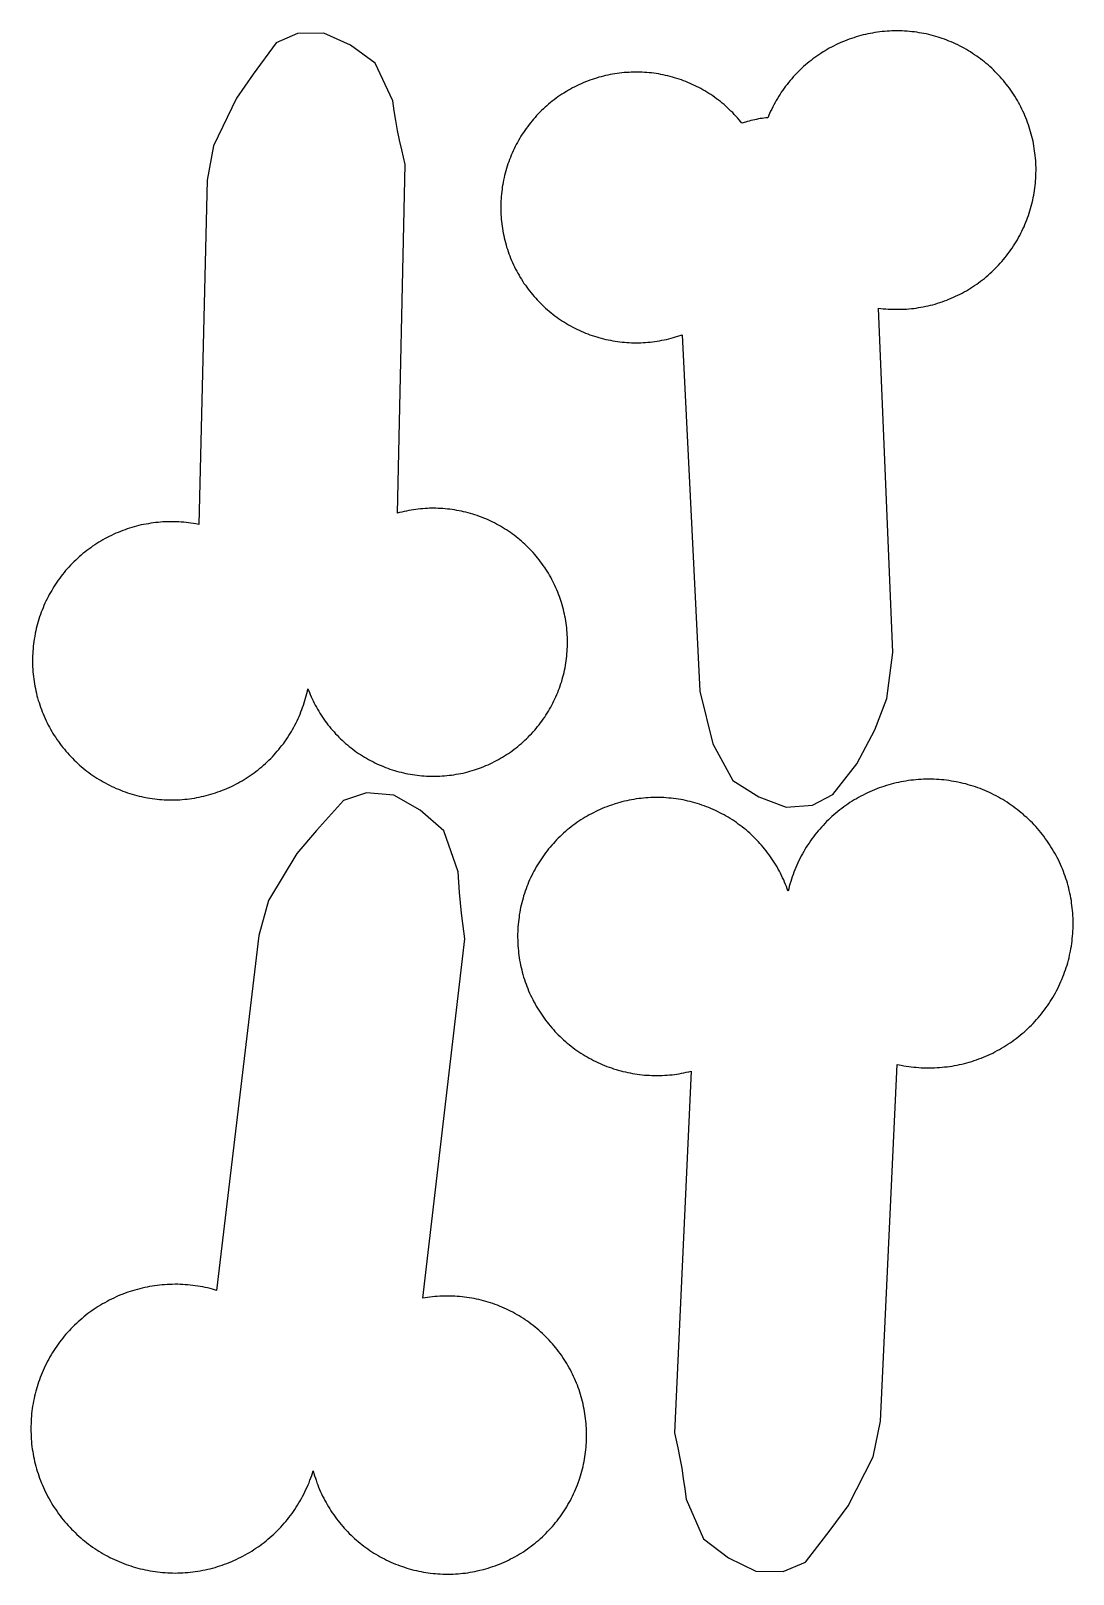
# Model space of a CAD drawing. Extents: x -246 to 246, y -104 to 199.
# Drawn here: x 79.18 to 88.8, y 136.52 to 150.77 of the extents above; entities that cross this region are included whole.
import ezdxf

# ---------------------------------------------------------------- set-up
doc = ezdxf.new("R2010")
doc.units = 0
doc.layers.add('Add_Red', color=1, linetype='Continuous')

msp = doc.modelspace()

# ---------------------------------------------------------------- linework, layer by layer
at = {"layer": 'Add_Red'}
for points in [[(80.512, 143.67), (80.535, 143.671), (80.557, 143.672), (80.579, 143.674), (80.602, 143.676), (80.624, 143.678), (80.646, 143.681), (80.668, 143.684), (80.691, 143.687), (80.713, 143.691), (80.735, 143.695), (80.757, 143.7), (80.778, 143.705), (80.8, 143.71), (80.822, 143.716), (80.843, 143.722), (80.865, 143.729), (80.886, 143.736), (80.907, 143.743), (80.928, 143.751), (80.949, 143.759), (80.97, 143.767), (80.991, 143.776), (81.011, 143.785), (81.032, 143.794), (81.052, 143.804), (81.072, 143.814), (81.092, 143.825), (81.111, 143.836), (81.131, 143.847), (81.15, 143.858), (81.169, 143.87), (81.188, 143.882), (81.206, 143.895), (81.225, 143.908), (81.243, 143.921), (81.261, 143.934), (81.278, 143.948), (81.296, 143.962), (81.313, 143.976), (81.33, 143.991), (81.347, 144.006), (81.363, 144.021), (81.379, 144.037), (81.395, 144.053), (81.411, 144.069), (81.426, 144.085), (81.441, 144.102), (81.456, 144.119), (81.47, 144.136), (81.484, 144.153), (81.498, 144.171), (81.512, 144.189), (81.525, 144.207), (81.538, 144.225), (81.55, 144.244), (81.563, 144.263), (81.574, 144.282), (81.586, 144.301), (81.597, 144.32), (81.608, 144.34), (81.619, 144.36), (81.629, 144.38), (81.639, 144.4), (81.648, 144.42), (81.657, 144.44), (81.666, 144.461), (81.675, 144.482), (81.683, 144.503), (81.69, 144.524), (81.698, 144.545), (81.705, 144.566), (81.711, 144.588), (81.717, 144.609), (81.723, 144.631), (81.729, 144.653), (81.734, 144.674), (81.739, 144.696), (81.752, 144.662), (81.76, 144.642), (81.769, 144.622), (81.778, 144.602), (81.787, 144.583), (81.797, 144.563), (81.807, 144.544), (81.817, 144.525), (81.828, 144.507), (81.839, 144.488), (81.85, 144.47), (81.861, 144.451), (81.873, 144.433), (81.886, 144.416), (81.898, 144.398), (81.911, 144.381), (81.924, 144.363), (81.938, 144.347), (81.951, 144.33), (81.965, 144.313), (81.98, 144.297), (81.994, 144.281), (82.009, 144.266), (82.024, 144.25), (82.04, 144.235), (82.055, 144.22), (82.071, 144.206), (82.087, 144.191), (82.104, 144.177), (82.12, 144.164), (82.137, 144.15), (82.154, 144.137), (82.172, 144.124), (82.189, 144.112), (82.207, 144.099), (82.225, 144.088), (82.243, 144.076), (82.262, 144.065), (82.28, 144.054), (82.299, 144.043), (82.318, 144.033), (82.337, 144.023), (82.357, 144.013), (82.376, 144.004), (82.396, 143.995), (82.416, 143.986), (82.436, 143.978), (82.456, 143.97), (82.476, 143.963), (82.496, 143.955), (82.517, 143.949), (82.537, 143.942), (82.558, 143.936), (82.579, 143.93), (82.6, 143.925), (82.621, 143.92), (82.642, 143.915), (82.663, 143.911), (82.684, 143.907), (82.705, 143.903), (82.727, 143.9), (82.748, 143.897), (82.77, 143.895), (82.791, 143.893), (82.813, 143.891), (82.834, 143.89), (82.856, 143.889), (82.877, 143.888), (82.899, 143.888), (82.936, 143.889), (82.958, 143.889), (82.98, 143.891), (83.001, 143.892), (83.023, 143.894), (83.044, 143.897), (83.065, 143.899), (83.087, 143.902), (83.108, 143.906), (83.129, 143.91), (83.151, 143.914), (83.172, 143.918), (83.193, 143.923), (83.214, 143.929), (83.234, 143.934), (83.255, 143.94), (83.276, 143.947), (83.296, 143.954), (83.322, 143.963), (83.342, 143.97), (83.362, 143.978), (83.382, 143.986), (83.402, 143.995), (83.422, 144.004), (83.441, 144.013), (83.461, 144.023), (83.48, 144.033), (83.499, 144.043), (83.517, 144.054), (83.536, 144.065), (83.554, 144.076), (83.573, 144.088), (83.591, 144.099), (83.609, 144.112), (83.626, 144.124), (83.643, 144.137), (83.661, 144.15), (83.677, 144.164), (83.694, 144.177), (83.711, 144.191), (83.727, 144.206), (83.743, 144.22), (83.758, 144.235), (83.774, 144.25), (83.789, 144.266), (83.804, 144.281), (83.818, 144.297), (83.833, 144.313), (83.847, 144.33), (83.86, 144.347), (83.874, 144.363), (83.887, 144.381), (83.9, 144.398), (83.912, 144.416), (83.925, 144.433), (83.936, 144.451), (83.948, 144.47), (83.959, 144.488), (83.97, 144.507), (83.981, 144.525), (83.991, 144.544), (84.001, 144.563), (84.011, 144.583), (84.02, 144.602), (84.029, 144.622), (84.038, 144.642), (84.046, 144.662), (84.054, 144.682), (84.061, 144.702), (84.069, 144.722), (84.075, 144.743), (84.082, 144.763), (84.088, 144.784), (84.094, 144.805), (84.099, 144.826), (84.104, 144.847), (84.109, 144.868), (84.113, 144.889), (84.117, 144.91), (84.121, 144.932), (84.124, 144.953), (84.127, 144.974), (84.129, 144.996), (84.131, 145.017), (84.133, 145.039), (84.134, 145.06), (84.135, 145.082), (84.136, 145.103), (84.136, 145.125), (84.136, 145.151), (84.135, 145.172), (84.134, 145.194), (84.133, 145.216), (84.131, 145.237), (84.129, 145.259), (84.126, 145.28), (84.123, 145.301), (84.12, 145.323), (84.116, 145.344), (84.112, 145.365), (84.108, 145.386), (84.103, 145.407), (84.098, 145.428), (84.093, 145.449), (84.087, 145.47), (84.081, 145.491), (84.069, 145.528), (84.061, 145.548), (84.054, 145.568), (84.046, 145.588), (84.038, 145.608), (84.029, 145.628), (84.02, 145.648), (84.011, 145.667), (84.001, 145.687), (83.991, 145.706), (83.981, 145.725), (83.97, 145.744), (83.959, 145.762), (83.948, 145.781), (83.936, 145.799), (83.925, 145.817), (83.912, 145.835), (83.9, 145.852), (83.887, 145.869), (83.874, 145.887), (83.86, 145.904), (83.847, 145.92), (83.833, 145.937), (83.818, 145.953), (83.804, 145.969), (83.789, 145.984), (83.774, 146), (83.758, 146.015), (83.743, 146.03), (83.727, 146.044), (83.711, 146.059), (83.694, 146.073), (83.677, 146.086), (83.661, 146.1), (83.643, 146.113), (83.626, 146.126), (83.609, 146.138), (83.591, 146.151), (83.573, 146.162), (83.554, 146.174), (83.536, 146.185), (83.517, 146.196), (83.499, 146.207), (83.48, 146.217), (83.461, 146.227), (83.441, 146.237), (83.422, 146.246), (83.402, 146.255), (83.382, 146.264), (83.362, 146.272), (83.342, 146.28), (83.322, 146.287), (83.302, 146.295), (83.281, 146.302), (83.261, 146.308), (83.24, 146.314), (83.219, 146.32), (83.198, 146.325), (83.177, 146.33), (83.156, 146.335), (83.135, 146.339), (83.114, 146.343), (83.092, 146.347), (83.071, 146.35), (83.05, 146.353), (83.028, 146.355), (83.007, 146.357), (82.985, 146.359), (82.964, 146.36), (82.942, 146.361), (82.921, 146.362), (82.899, 146.362), (82.863, 146.362), (82.842, 146.361), (82.82, 146.36), (82.799, 146.358), (82.777, 146.356), (82.756, 146.354), (82.734, 146.351), (82.713, 146.348), (82.691, 146.345), (82.67, 146.341), (82.649, 146.337), (82.628, 146.332), (82.607, 146.327), (82.586, 146.322), (82.565, 146.316), (82.638, 149.535), (82.605, 149.67), (82.586, 149.76), (82.567, 149.85), (82.551, 149.941), (82.536, 150.032), (82.522, 150.123), (82.361, 150.473), (82.132, 150.638), (81.886, 150.75), (81.642, 150.747), (81.447, 150.66), (81.232, 150.37), (81.079, 150.15), (80.867, 149.71), (80.808, 149.392), (80.732, 146.214), (80.703, 146.219), (80.681, 146.223), (80.659, 146.226), (80.637, 146.229), (80.615, 146.231), (80.592, 146.234), (80.57, 146.235), (80.548, 146.237), (80.525, 146.238), (80.503, 146.238), (80.48, 146.238), (80.445, 146.238), (80.422, 146.237), (80.4, 146.236), (80.377, 146.234), (80.355, 146.232), (80.333, 146.23), (80.311, 146.227), (80.288, 146.224), (80.266, 146.22), (80.244, 146.217), (80.222, 146.212), (80.2, 146.208), (80.178, 146.202), (80.157, 146.197), (80.135, 146.191), (80.114, 146.185), (80.092, 146.178), (80.071, 146.171), (80.05, 146.164), (80.029, 146.156), (80.008, 146.148), (79.987, 146.14), (79.966, 146.131), (79.946, 146.122), (79.926, 146.112), (79.905, 146.103), (79.885, 146.092), (79.866, 146.082), (79.846, 146.071), (79.827, 146.06), (79.807, 146.048), (79.789, 146.036), (79.77, 146.024), (79.751, 146.011), (79.733, 145.998), (79.715, 145.985), (79.697, 145.972), (79.679, 145.958), (79.662, 145.944), (79.645, 145.929), (79.628, 145.915), (79.611, 145.9), (79.595, 145.884), (79.579, 145.869), (79.563, 145.853), (79.547, 145.837), (79.532, 145.82), (79.517, 145.804), (79.502, 145.787), (79.488, 145.769), (79.474, 145.752), (79.46, 145.734), (79.447, 145.716), (79.434, 145.698), (79.421, 145.68), (79.408, 145.661), (79.396, 145.642), (79.384, 145.623), (79.373, 145.604), (79.362, 145.585), (79.351, 145.565), (79.34, 145.545), (79.33, 145.525), (79.32, 145.505), (79.311, 145.485), (79.302, 145.464), (79.293, 145.444), (79.285, 145.423), (79.277, 145.402), (79.269, 145.381), (79.262, 145.36), (79.255, 145.338), (79.248, 145.317), (79.242, 145.295), (79.236, 145.274), (79.231, 145.252), (79.226, 145.23), (79.221, 145.208), (79.216, 145.177), (79.212, 145.155), (79.209, 145.133), (79.206, 145.111), (79.203, 145.088), (79.201, 145.066), (79.199, 145.044), (79.198, 145.021), (79.197, 144.999), (79.196, 144.977), (79.196, 144.954), (79.197, 144.92), (79.197, 144.898), (79.199, 144.876), (79.2, 144.853), (79.202, 144.831), (79.204, 144.809), (79.207, 144.786), (79.21, 144.764), (79.214, 144.742), (79.218, 144.72), (79.222, 144.698), (79.227, 144.676), (79.232, 144.654), (79.237, 144.632), (79.243, 144.611), (79.249, 144.589), (79.256, 144.568), (79.263, 144.547), (79.27, 144.525), (79.278, 144.504), (79.286, 144.483), (79.294, 144.463), (79.303, 144.442), (79.312, 144.421), (79.321, 144.401), (79.331, 144.381), (79.341, 144.361), (79.352, 144.341), (79.363, 144.322), (79.374, 144.302), (79.385, 144.283), (79.397, 144.264), (79.41, 144.245), (79.422, 144.227), (79.435, 144.208), (79.448, 144.19), (79.462, 144.172), (79.475, 144.155), (79.49, 144.137), (79.504, 144.12), (79.519, 144.103), (79.534, 144.086), (79.549, 144.07), (79.565, 144.054), (79.58, 144.038), (79.597, 144.023), (79.613, 144.007), (79.63, 143.992), (79.646, 143.978), (79.664, 143.963), (79.681, 143.949), (79.699, 143.935), (79.717, 143.922), (79.735, 143.909), (79.753, 143.896), (79.772, 143.883), (79.791, 143.871), (79.81, 143.859), (79.829, 143.848), (79.848, 143.836), (79.868, 143.826), (79.888, 143.815), (79.908, 143.805), (79.928, 143.795), (79.948, 143.786), (79.968, 143.776), (79.989, 143.768), (80.01, 143.759), (80.031, 143.751), (80.052, 143.744), (80.073, 143.736), (80.094, 143.729), (80.116, 143.723), (80.137, 143.717), (80.159, 143.711), (80.181, 143.705), (80.203, 143.7), (80.225, 143.696), (80.257, 143.689), (80.28, 143.686), (80.302, 143.682), (80.324, 143.68), (80.346, 143.677), (80.368, 143.675), (80.391, 143.673), (80.413, 143.672), (80.436, 143.671), (80.458, 143.67), (80.48, 143.67), (80.512, 143.67)], [(86.397, 143.622), (86.586, 143.721), (86.807, 144.002), (86.974, 144.318), (87.083, 144.606), (87.141, 145.03), (87.008, 148.21), (87.03, 148.207), (87.052, 148.205), (87.074, 148.203), (87.097, 148.201), (87.119, 148.2), (87.142, 148.199), (87.176, 148.199), (87.199, 148.199), (87.221, 148.199), (87.243, 148.2), (87.266, 148.202), (87.288, 148.204), (87.311, 148.206), (87.333, 148.208), (87.355, 148.211), (87.377, 148.215), (87.399, 148.218), (87.421, 148.222), (87.443, 148.227), (87.465, 148.232), (87.487, 148.237), (87.509, 148.242), (87.531, 148.248), (87.552, 148.255), (87.573, 148.262), (87.595, 148.269), (87.616, 148.276), (87.637, 148.284), (87.658, 148.292), (87.678, 148.301), (87.699, 148.31), (87.719, 148.319), (87.74, 148.329), (87.76, 148.339), (87.78, 148.349), (87.799, 148.36), (87.819, 148.371), (87.838, 148.382), (87.857, 148.394), (87.876, 148.406), (87.895, 148.418), (87.914, 148.431), (87.932, 148.444), (87.95, 148.458), (87.968, 148.471), (87.985, 148.485), (88.003, 148.499), (88.02, 148.514), (88.036, 148.529), (88.053, 148.544), (88.069, 148.56), (88.085, 148.575), (88.101, 148.591), (88.116, 148.608), (88.132, 148.624), (88.146, 148.641), (88.161, 148.658), (88.175, 148.675), (88.189, 148.693), (88.203, 148.711), (88.216, 148.729), (88.229, 148.747), (88.242, 148.765), (88.254, 148.784), (88.266, 148.803), (88.278, 148.822), (88.29, 148.841), (88.301, 148.861), (88.311, 148.881), (88.322, 148.901), (88.332, 148.921), (88.341, 148.941), (88.351, 148.961), (88.36, 148.982), (88.368, 149.003), (88.376, 149.024), (88.384, 149.045), (88.392, 149.066), (88.399, 149.087), (88.406, 149.108), (88.412, 149.13), (88.418, 149.152), (88.424, 149.173), (88.432, 149.208), (88.436, 149.23), (88.441, 149.252), (88.445, 149.274), (88.448, 149.297), (88.451, 149.319), (88.454, 149.341), (88.456, 149.363), (88.458, 149.386), (88.46, 149.408), (88.461, 149.431), (88.461, 149.453), (88.462, 149.484), (88.462, 149.507), (88.461, 149.529), (88.46, 149.552), (88.459, 149.574), (88.457, 149.596), (88.455, 149.619), (88.452, 149.641), (88.449, 149.663), (88.446, 149.685), (88.442, 149.708), (88.438, 149.73), (88.434, 149.752), (88.429, 149.773), (88.424, 149.795), (88.418, 149.817), (88.412, 149.839), (88.406, 149.86), (88.399, 149.882), (88.392, 149.903), (88.384, 149.924), (88.376, 149.945), (88.368, 149.966), (88.36, 149.987), (88.351, 150.007), (88.341, 150.028), (88.332, 150.048), (88.322, 150.068), (88.311, 150.088), (88.301, 150.108), (88.29, 150.127), (88.278, 150.146), (88.266, 150.166), (88.254, 150.184), (88.242, 150.203), (88.229, 150.222), (88.216, 150.24), (88.203, 150.258), (88.189, 150.276), (88.175, 150.293), (88.161, 150.311), (88.146, 150.328), (88.132, 150.345), (88.116, 150.361), (88.101, 150.377), (88.085, 150.393), (88.069, 150.409), (88.053, 150.425), (88.036, 150.44), (88.02, 150.455), (88.003, 150.469), (87.985, 150.483), (87.968, 150.497), (87.95, 150.511), (87.932, 150.524), (87.914, 150.537), (87.895, 150.55), (87.876, 150.562), (87.857, 150.575), (87.838, 150.586), (87.819, 150.598), (87.799, 150.609), (87.78, 150.619), (87.76, 150.63), (87.74, 150.64), (87.719, 150.649), (87.699, 150.659), (87.678, 150.668), (87.658, 150.676), (87.637, 150.684), (87.616, 150.692), (87.595, 150.7), (87.558, 150.712), (87.536, 150.718), (87.515, 150.725), (87.493, 150.73), (87.471, 150.736), (87.449, 150.741), (87.427, 150.745), (87.405, 150.749), (87.383, 150.753), (87.361, 150.757), (87.339, 150.76), (87.316, 150.762), (87.294, 150.764), (87.272, 150.766), (87.249, 150.768), (87.227, 150.769), (87.204, 150.77), (87.176, 150.77), (87.154, 150.77), (87.131, 150.769), (87.109, 150.768), (87.086, 150.767), (87.064, 150.765), (87.042, 150.763), (87.019, 150.76), (86.997, 150.757), (86.975, 150.754), (86.953, 150.75), (86.931, 150.746), (86.909, 150.742), (86.887, 150.737), (86.865, 150.732), (86.843, 150.726), (86.822, 150.72), (86.8, 150.714), (86.779, 150.707), (86.758, 150.7), (86.736, 150.692), (86.715, 150.684), (86.695, 150.676), (86.674, 150.668), (86.653, 150.659), (86.633, 150.649), (86.613, 150.64), (86.592, 150.63), (86.573, 150.619), (86.553, 150.609), (86.533, 150.598), (86.514, 150.586), (86.495, 150.575), (86.476, 150.562), (86.457, 150.55), (86.439, 150.537), (86.42, 150.524), (86.402, 150.511), (86.385, 150.497), (86.367, 150.483), (86.35, 150.469), (86.333, 150.455), (86.316, 150.44), (86.299, 150.425), (86.283, 150.409), (86.267, 150.393), (86.251, 150.377), (86.236, 150.361), (86.221, 150.345), (86.206, 150.328), (86.191, 150.311), (86.177, 150.293), (86.163, 150.276), (86.149, 150.258), (86.136, 150.24), (86.123, 150.222), (86.11, 150.203), (86.098, 150.184), (86.086, 150.166), (86.074, 150.146), (86.063, 150.127), (86.052, 150.108), (86.041, 150.088), (86.031, 150.068), (86.021, 150.048), (86.011, 150.028), (86.002, 150.007), (85.985, 149.968), (85.968, 149.967), (85.95, 149.965), (85.933, 149.962), (85.916, 149.96), (85.899, 149.957), (85.881, 149.953), (85.864, 149.95), (85.847, 149.946), (85.83, 149.942), (85.813, 149.937), (85.797, 149.932), (85.78, 149.927), (85.747, 149.917), (85.734, 149.934), (85.72, 149.95), (85.705, 149.967), (85.691, 149.983), (85.676, 149.999), (85.661, 150.015), (85.645, 150.03), (85.63, 150.045), (85.614, 150.06), (85.598, 150.075), (85.581, 150.089), (85.564, 150.103), (85.548, 150.117), (85.53, 150.13), (85.513, 150.143), (85.495, 150.156), (85.477, 150.169), (85.459, 150.181), (85.441, 150.193), (85.423, 150.204), (85.404, 150.216), (85.385, 150.227), (85.366, 150.237), (85.347, 150.247), (85.327, 150.257), (85.308, 150.267), (85.288, 150.276), (85.268, 150.285), (85.248, 150.294), (85.228, 150.302), (85.207, 150.31), (85.187, 150.317), (85.166, 150.324), (85.146, 150.331), (85.125, 150.337), (85.104, 150.343), (85.083, 150.349), (85.062, 150.354), (85.04, 150.359), (85.019, 150.364), (84.998, 150.368), (84.976, 150.372), (84.955, 150.375), (84.933, 150.378), (84.911, 150.381), (84.89, 150.383), (84.868, 150.385), (84.846, 150.387), (84.824, 150.388), (84.803, 150.389), (84.769, 150.389), (84.747, 150.389), (84.725, 150.388), (84.704, 150.387), (84.682, 150.386), (84.66, 150.384), (84.638, 150.382), (84.617, 150.38), (84.595, 150.377), (84.574, 150.374), (84.552, 150.37), (84.531, 150.366), (84.509, 150.362), (84.488, 150.357), (84.467, 150.352), (84.446, 150.346), (84.425, 150.341), (84.404, 150.334), (84.383, 150.328), (84.362, 150.321), (84.342, 150.314), (84.321, 150.306), (84.301, 150.298), (84.281, 150.29), (84.261, 150.281), (84.241, 150.272), (84.221, 150.263), (84.202, 150.253), (84.182, 150.243), (84.163, 150.232), (84.144, 150.222), (84.126, 150.21), (84.102, 150.196), (84.084, 150.184), (84.065, 150.172), (84.047, 150.16), (84.03, 150.147), (84.012, 150.134), (83.995, 150.12), (83.978, 150.107), (83.961, 150.093), (83.945, 150.079), (83.929, 150.064), (83.913, 150.049), (83.897, 150.034), (83.881, 150.019), (83.866, 150.003), (83.851, 149.987), (83.836, 149.971), (83.822, 149.955), (83.808, 149.938), (83.794, 149.921), (83.781, 149.904), (83.768, 149.887), (83.755, 149.869), (83.742, 149.851), (83.73, 149.833), (83.718, 149.815), (83.706, 149.797), (83.695, 149.778), (83.684, 149.759), (83.673, 149.74), (83.663, 149.721), (83.653, 149.701), (83.643, 149.682), (83.634, 149.662), (83.625, 149.642), (83.617, 149.622), (83.608, 149.602), (83.6, 149.582), (83.593, 149.561), (83.586, 149.541), (83.579, 149.52), (83.572, 149.499), (83.566, 149.478), (83.561, 149.457), (83.555, 149.436), (83.55, 149.415), (83.546, 149.393), (83.541, 149.372), (83.538, 149.351), (83.534, 149.329), (83.531, 149.307), (83.528, 149.286), (83.526, 149.264), (83.524, 149.242), (83.522, 149.221), (83.521, 149.199), (83.52, 149.177), (83.52, 149.139), (83.52, 149.118), (83.52, 149.096), (83.521, 149.074), (83.523, 149.052), (83.524, 149.031), (83.526, 149.009), (83.529, 148.987), (83.532, 148.966), (83.535, 148.944), (83.539, 148.923), (83.543, 148.901), (83.547, 148.88), (83.552, 148.858), (83.557, 148.837), (83.562, 148.816), (83.568, 148.795), (83.574, 148.774), (83.581, 148.753), (83.588, 148.733), (83.595, 148.712), (83.603, 148.692), (83.611, 148.671), (83.619, 148.651), (83.628, 148.631), (83.637, 148.611), (83.647, 148.59), (83.657, 148.571), (83.667, 148.551), (83.677, 148.532), (83.688, 148.513), (83.699, 148.494), (83.71, 148.476), (83.722, 148.457), (83.734, 148.439), (83.747, 148.421), (83.759, 148.404), (83.772, 148.386), (83.786, 148.369), (83.799, 148.352), (83.813, 148.335), (83.827, 148.318), (83.842, 148.302), (83.856, 148.286), (83.872, 148.27), (83.887, 148.255), (83.902, 148.239), (83.918, 148.224), (83.934, 148.21), (83.951, 148.195), (83.967, 148.181), (83.984, 148.167), (84.001, 148.154), (84.019, 148.14), (84.036, 148.128), (84.054, 148.115), (84.072, 148.103), (84.09, 148.091), (84.108, 148.079), (84.127, 148.068), (84.146, 148.056), (84.165, 148.046), (84.184, 148.035), (84.203, 148.025), (84.223, 148.016), (84.243, 148.006), (84.263, 147.997), (84.283, 147.989), (84.303, 147.98), (84.323, 147.972), (84.343, 147.965), (84.364, 147.957), (84.385, 147.951), (84.406, 147.944), (84.426, 147.938), (84.447, 147.932), (84.469, 147.927), (84.49, 147.922), (84.511, 147.917), (84.532, 147.913), (84.554, 147.909), (84.575, 147.905), (84.597, 147.902), (84.619, 147.899), (84.64, 147.897), (84.662, 147.895), (84.684, 147.893), (84.706, 147.892), (84.727, 147.891), (84.769, 147.89), (84.791, 147.89), (84.813, 147.891), (84.834, 147.892), (84.856, 147.893), (84.878, 147.895), (84.9, 147.897), (84.921, 147.899), (84.943, 147.902), (84.965, 147.905), (84.986, 147.909), (85.007, 147.913), (85.029, 147.917), (85.05, 147.922), (85.071, 147.927), (85.092, 147.933), (85.113, 147.938), (85.134, 147.945), (85.155, 147.951), (85.194, 147.965), (85.357, 144.674), (85.477, 144.186), (85.662, 143.848), (85.901, 143.698), (86.154, 143.603), (86.397, 143.622)], [(86.333, 136.632), (86.562, 136.928), (86.727, 137.152), (86.958, 137.604), (87.026, 137.933), (87.181, 141.228), (87.218, 141.22), (87.241, 141.216), (87.263, 141.212), (87.286, 141.209), (87.31, 141.206), (87.333, 141.203), (87.356, 141.201), (87.379, 141.199), (87.402, 141.197), (87.425, 141.196), (87.449, 141.196), (87.472, 141.196), (87.502, 141.196), (87.525, 141.197), (87.548, 141.198), (87.571, 141.199), (87.595, 141.201), (87.618, 141.204), (87.641, 141.206), (87.664, 141.209), (87.687, 141.213), (87.71, 141.217), (87.733, 141.221), (87.755, 141.226), (87.778, 141.231), (87.801, 141.237), (87.823, 141.243), (87.846, 141.249), (87.868, 141.256), (87.89, 141.263), (87.912, 141.27), (87.934, 141.278), (87.956, 141.286), (87.977, 141.295), (87.999, 141.304), (88.02, 141.313), (88.041, 141.323), (88.062, 141.333), (88.083, 141.344), (88.103, 141.355), (88.124, 141.366), (88.144, 141.377), (88.164, 141.389), (88.184, 141.402), (88.203, 141.414), (88.223, 141.427), (88.242, 141.44), (88.261, 141.454), (88.279, 141.468), (88.298, 141.482), (88.316, 141.497), (88.334, 141.512), (88.351, 141.527), (88.369, 141.542), (88.386, 141.558), (88.402, 141.574), (88.419, 141.591), (88.435, 141.607), (88.451, 141.624), (88.467, 141.641), (88.482, 141.659), (88.497, 141.677), (88.512, 141.695), (88.526, 141.713), (88.54, 141.731), (88.554, 141.75), (88.567, 141.769), (88.58, 141.788), (88.593, 141.808), (88.606, 141.828), (88.618, 141.847), (88.629, 141.868), (88.641, 141.888), (88.652, 141.908), (88.662, 141.929), (88.673, 141.95), (88.682, 141.971), (88.692, 141.992), (88.701, 142.013), (88.71, 142.035), (88.718, 142.057), (88.726, 142.079), (88.734, 142.101), (88.741, 142.123), (88.748, 142.145), (88.755, 142.167), (88.761, 142.19), (88.767, 142.212), (88.772, 142.235), (88.78, 142.274), (88.784, 142.297), (88.788, 142.32), (88.792, 142.343), (88.795, 142.366), (88.797, 142.389), (88.8, 142.412), (88.801, 142.435), (88.803, 142.458), (88.804, 142.482), (88.804, 142.505), (88.805, 142.528), (88.804, 142.556), (88.804, 142.579), (88.803, 142.602), (88.801, 142.626), (88.799, 142.649), (88.797, 142.672), (88.794, 142.695), (88.791, 142.718), (88.788, 142.741), (88.784, 142.764), (88.779, 142.787), (88.775, 142.81), (88.769, 142.832), (88.764, 142.855), (88.758, 142.877), (88.752, 142.9), (88.745, 142.922), (88.738, 142.944), (88.731, 142.966), (88.723, 142.988), (88.715, 143.01), (88.706, 143.032), (88.697, 143.053), (88.688, 143.074), (88.678, 143.095), (88.668, 143.116), (88.657, 143.137), (88.647, 143.158), (88.635, 143.178), (88.624, 143.198), (88.612, 143.218), (88.6, 143.238), (88.587, 143.258), (88.574, 143.277), (88.561, 143.296), (88.547, 143.315), (88.534, 143.334), (88.519, 143.352), (88.505, 143.37), (88.49, 143.388), (88.475, 143.406), (88.459, 143.423), (88.444, 143.44), (88.428, 143.457), (88.411, 143.474), (88.395, 143.49), (88.378, 143.506), (88.36, 143.521), (88.343, 143.537), (88.325, 143.552), (88.307, 143.567), (88.289, 143.581), (88.27, 143.595), (88.252, 143.609), (88.233, 143.622), (88.213, 143.635), (88.194, 143.648), (88.174, 143.661), (88.155, 143.673), (88.134, 143.684), (88.114, 143.696), (88.094, 143.707), (88.073, 143.718), (88.052, 143.728), (88.031, 143.738), (88.01, 143.747), (87.989, 143.757), (87.967, 143.765), (87.945, 143.774), (87.924, 143.782), (87.902, 143.79), (87.88, 143.797), (87.857, 143.804), (87.835, 143.81), (87.813, 143.817), (87.79, 143.822), (87.767, 143.828), (87.726, 143.836), (87.703, 143.841), (87.68, 143.844), (87.657, 143.848), (87.634, 143.851), (87.611, 143.854), (87.588, 143.856), (87.565, 143.858), (87.542, 143.859), (87.518, 143.86), (87.495, 143.861), (87.472, 143.861), (87.446, 143.861), (87.423, 143.86), (87.4, 143.859), (87.377, 143.857), (87.353, 143.856), (87.33, 143.853), (87.307, 143.851), (87.284, 143.848), (87.261, 143.844), (87.238, 143.84), (87.215, 143.836), (87.193, 143.831), (87.17, 143.826), (87.147, 143.821), (87.125, 143.815), (87.102, 143.809), (87.08, 143.802), (87.058, 143.795), (87.036, 143.787), (87.014, 143.78), (86.992, 143.771), (86.971, 143.763), (86.949, 143.754), (86.928, 143.745), (86.907, 143.735), (86.886, 143.725), (86.865, 143.715), (86.844, 143.704), (86.824, 143.693), (86.804, 143.681), (86.784, 143.669), (86.764, 143.657), (86.744, 143.645), (86.725, 143.632), (86.706, 143.618), (86.687, 143.605), (86.668, 143.591), (86.65, 143.577), (86.631, 143.562), (86.614, 143.548), (86.596, 143.532), (86.578, 143.517), (86.561, 143.501), (86.545, 143.485), (86.528, 143.469), (86.512, 143.452), (86.496, 143.435), (86.48, 143.418), (86.465, 143.401), (86.45, 143.383), (86.435, 143.365), (86.42, 143.347), (86.406, 143.328), (86.392, 143.31), (86.379, 143.291), (86.366, 143.271), (86.353, 143.252), (86.341, 143.232), (86.328, 143.213), (86.317, 143.192), (86.305, 143.172), (86.294, 143.152), (86.283, 143.131), (86.273, 143.11), (86.263, 143.089), (86.254, 143.068), (86.244, 143.047), (86.235, 143.025), (86.227, 143.004), (86.219, 142.982), (86.211, 142.96), (86.204, 142.938), (86.197, 142.916), (86.19, 142.893), (86.184, 142.871), (86.178, 142.848), (86.173, 142.826), (86.165, 142.848), (86.157, 142.869), (86.149, 142.89), (86.14, 142.91), (86.132, 142.931), (86.122, 142.951), (86.113, 142.971), (86.103, 142.992), (86.092, 143.011), (86.082, 143.031), (86.071, 143.051), (86.059, 143.07), (86.047, 143.089), (86.035, 143.108), (86.023, 143.127), (86.01, 143.145), (85.997, 143.163), (85.984, 143.181), (85.97, 143.199), (85.956, 143.217), (85.942, 143.234), (85.928, 143.251), (85.913, 143.268), (85.898, 143.284), (85.882, 143.3), (85.867, 143.316), (85.851, 143.332), (85.834, 143.348), (85.818, 143.363), (85.801, 143.378), (85.784, 143.392), (85.767, 143.406), (85.749, 143.42), (85.731, 143.434), (85.713, 143.447), (85.695, 143.46), (85.677, 143.473), (85.658, 143.485), (85.639, 143.497), (85.62, 143.509), (85.601, 143.52), (85.581, 143.531), (85.562, 143.542), (85.542, 143.552), (85.522, 143.562), (85.501, 143.572), (85.481, 143.581), (85.46, 143.59), (85.44, 143.599), (85.419, 143.607), (85.398, 143.615), (85.377, 143.622), (85.356, 143.63), (85.334, 143.636), (85.313, 143.643), (85.291, 143.649), (85.269, 143.654), (85.248, 143.659), (85.226, 143.664), (85.204, 143.669), (85.182, 143.673), (85.16, 143.677), (85.138, 143.68), (85.115, 143.683), (85.093, 143.685), (85.071, 143.687), (85.048, 143.689), (85.026, 143.691), (85.004, 143.692), (84.981, 143.692), (84.959, 143.692), (84.927, 143.692), (84.905, 143.691), (84.882, 143.69), (84.86, 143.689), (84.838, 143.687), (84.815, 143.684), (84.793, 143.682), (84.771, 143.679), (84.749, 143.675), (84.727, 143.671), (84.705, 143.667), (84.683, 143.662), (84.661, 143.657), (84.639, 143.652), (84.618, 143.646), (84.596, 143.64), (84.575, 143.634), (84.541, 143.622), (84.52, 143.615), (84.499, 143.607), (84.478, 143.599), (84.457, 143.59), (84.437, 143.581), (84.416, 143.572), (84.396, 143.562), (84.376, 143.552), (84.356, 143.542), (84.337, 143.531), (84.317, 143.52), (84.298, 143.509), (84.279, 143.497), (84.26, 143.485), (84.241, 143.473), (84.223, 143.46), (84.204, 143.447), (84.186, 143.434), (84.169, 143.42), (84.151, 143.406), (84.134, 143.392), (84.117, 143.378), (84.1, 143.363), (84.083, 143.348), (84.067, 143.332), (84.051, 143.316), (84.035, 143.3), (84.02, 143.284), (84.005, 143.268), (83.99, 143.251), (83.976, 143.234), (83.961, 143.217), (83.947, 143.199), (83.934, 143.181), (83.92, 143.163), (83.907, 143.145), (83.895, 143.127), (83.882, 143.108), (83.87, 143.089), (83.859, 143.07), (83.847, 143.051), (83.836, 143.031), (83.825, 143.011), (83.815, 142.992), (83.805, 142.971), (83.795, 142.951), (83.786, 142.931), (83.777, 142.91), (83.769, 142.89), (83.76, 142.869), (83.753, 142.848), (83.745, 142.827), (83.738, 142.805), (83.731, 142.784), (83.725, 142.763), (83.719, 142.741), (83.713, 142.719), (83.708, 142.697), (83.703, 142.676), (83.699, 142.654), (83.695, 142.632), (83.691, 142.61), (83.688, 142.587), (83.685, 142.565), (83.682, 142.543), (83.68, 142.521), (83.678, 142.498), (83.677, 142.476), (83.676, 142.454), (83.675, 142.431), (83.675, 142.409), (83.676, 142.367), (83.677, 142.344), (83.678, 142.322), (83.68, 142.3), (83.682, 142.277), (83.684, 142.255), (83.687, 142.233), (83.691, 142.211), (83.694, 142.189), (83.698, 142.166), (83.703, 142.145), (83.707, 142.123), (83.713, 142.101), (83.718, 142.079), (83.724, 142.058), (83.731, 142.033), (83.738, 142.012), (83.745, 141.991), (83.753, 141.97), (83.76, 141.949), (83.769, 141.928), (83.777, 141.907), (83.786, 141.887), (83.795, 141.866), (83.805, 141.846), (83.815, 141.826), (83.825, 141.806), (83.836, 141.786), (83.847, 141.767), (83.859, 141.748), (83.87, 141.729), (83.882, 141.71), (83.895, 141.691), (83.907, 141.672), (83.92, 141.654), (83.934, 141.636), (83.947, 141.618), (83.961, 141.601), (83.976, 141.584), (83.99, 141.567), (84.005, 141.55), (84.02, 141.533), (84.035, 141.517), (84.051, 141.501), (84.067, 141.485), (84.083, 141.47), (84.1, 141.455), (84.117, 141.44), (84.134, 141.425), (84.151, 141.411), (84.169, 141.397), (84.186, 141.384), (84.204, 141.37), (84.223, 141.357), (84.241, 141.345), (84.26, 141.332), (84.279, 141.32), (84.298, 141.308), (84.317, 141.297), (84.337, 141.286), (84.356, 141.275), (84.376, 141.265), (84.396, 141.255), (84.416, 141.245), (84.437, 141.236), (84.457, 141.227), (84.478, 141.219), (84.499, 141.21), (84.52, 141.203), (84.541, 141.195), (84.562, 141.188), (84.584, 141.181), (84.605, 141.175), (84.627, 141.169), (84.648, 141.163), (84.67, 141.158), (84.692, 141.153), (84.714, 141.149), (84.736, 141.145), (84.758, 141.141), (84.78, 141.138), (84.802, 141.135), (84.825, 141.132), (84.847, 141.13), (84.869, 141.128), (84.892, 141.127), (84.914, 141.126), (84.936, 141.125), (84.959, 141.125), (84.989, 141.125), (85.011, 141.126), (85.034, 141.127), (85.056, 141.129), (85.078, 141.131), (85.101, 141.133), (85.123, 141.136), (85.145, 141.139), (85.167, 141.142), (85.189, 141.146), (85.211, 141.15), (85.233, 141.155), (85.255, 141.16), (85.277, 141.165), (85.125, 137.827), (85.155, 137.687), (85.173, 137.593), (85.19, 137.499), (85.205, 137.404), (85.218, 137.309), (85.23, 137.214), (85.39, 136.848), (85.623, 136.672), (85.876, 136.549), (86.128, 136.547), (86.333, 136.632)], [(83.059, 136.522), (83.081, 136.523), (83.103, 136.524), (83.126, 136.526), (83.148, 136.527), (83.17, 136.53), (83.193, 136.532), (83.215, 136.535), (83.237, 136.539), (83.259, 136.543), (83.281, 136.547), (83.303, 136.552), (83.325, 136.557), (83.361, 136.566), (83.382, 136.572), (83.404, 136.578), (83.425, 136.585), (83.447, 136.592), (83.468, 136.599), (83.489, 136.607), (83.509, 136.615), (83.53, 136.624), (83.551, 136.633), (83.571, 136.642), (83.591, 136.652), (83.611, 136.662), (83.631, 136.672), (83.651, 136.683), (83.67, 136.694), (83.69, 136.705), (83.709, 136.717), (83.728, 136.729), (83.746, 136.741), (83.765, 136.754), (83.783, 136.767), (83.801, 136.78), (83.819, 136.794), (83.836, 136.808), (83.854, 136.822), (83.871, 136.837), (83.888, 136.852), (83.904, 136.867), (83.92, 136.882), (83.936, 136.898), (83.952, 136.914), (83.967, 136.93), (83.983, 136.947), (83.997, 136.963), (84.012, 136.98), (84.026, 136.998), (84.04, 137.015), (84.054, 137.033), (84.067, 137.051), (84.08, 137.069), (84.093, 137.088), (84.105, 137.106), (84.117, 137.125), (84.129, 137.144), (84.14, 137.164), (84.151, 137.183), (84.162, 137.203), (84.172, 137.223), (84.182, 137.243), (84.192, 137.263), (84.201, 137.283), (84.21, 137.304), (84.219, 137.325), (84.227, 137.346), (84.235, 137.366), (84.242, 137.388), (84.249, 137.409), (84.256, 137.43), (84.263, 137.452), (84.269, 137.473), (84.274, 137.495), (84.279, 137.517), (84.284, 137.539), (84.289, 137.561), (84.293, 137.583), (84.296, 137.605), (84.3, 137.627), (84.303, 137.649), (84.305, 137.671), (84.307, 137.694), (84.309, 137.716), (84.31, 137.738), (84.311, 137.761), (84.312, 137.783), (84.312, 137.806), (84.312, 137.846), (84.311, 137.868), (84.309, 137.891), (84.308, 137.913), (84.306, 137.935), (84.303, 137.958), (84.3, 137.98), (84.297, 138.002), (84.294, 138.024), (84.29, 138.046), (84.285, 138.068), (84.279, 138.094), (84.274, 138.116), (84.269, 138.138), (84.263, 138.159), (84.256, 138.181), (84.249, 138.202), (84.242, 138.223), (84.235, 138.245), (84.227, 138.266), (84.219, 138.286), (84.21, 138.307), (84.201, 138.328), (84.192, 138.348), (84.182, 138.368), (84.172, 138.388), (84.162, 138.408), (84.151, 138.428), (84.14, 138.447), (84.129, 138.467), (84.117, 138.486), (84.105, 138.505), (84.093, 138.523), (84.08, 138.542), (84.067, 138.56), (84.054, 138.578), (84.04, 138.596), (84.026, 138.613), (84.012, 138.631), (83.997, 138.648), (83.983, 138.664), (83.967, 138.681), (83.952, 138.697), (83.936, 138.713), (83.92, 138.729), (83.904, 138.744), (83.888, 138.759), (83.871, 138.774), (83.854, 138.789), (83.836, 138.803), (83.819, 138.817), (83.801, 138.831), (83.783, 138.844), (83.765, 138.857), (83.746, 138.87), (83.728, 138.882), (83.709, 138.894), (83.69, 138.906), (83.67, 138.917), (83.651, 138.928), (83.631, 138.939), (83.611, 138.949), (83.591, 138.959), (83.571, 138.969), (83.551, 138.978), (83.53, 138.987), (83.509, 138.996), (83.489, 139.004), (83.468, 139.012), (83.447, 139.019), (83.425, 139.026), (83.404, 139.033), (83.382, 139.039), (83.361, 139.045), (83.339, 139.051), (83.317, 139.056), (83.295, 139.061), (83.274, 139.066), (83.251, 139.07), (83.229, 139.073), (83.207, 139.077), (83.185, 139.08), (83.163, 139.082), (83.14, 139.084), (83.118, 139.086), (83.096, 139.087), (83.073, 139.088), (83.051, 139.089), (83.029, 139.089), (83, 139.089), (82.978, 139.088), (82.956, 139.087), (82.933, 139.086), (82.911, 139.084), (82.889, 139.082), (82.866, 139.079), (82.844, 139.076), (82.822, 139.072), (82.8, 139.069), (83.189, 142.387), (83.169, 142.529), (83.157, 142.624), (83.147, 142.719), (83.139, 142.815), (83.132, 142.91), (83.127, 143.006), (82.994, 143.383), (82.774, 143.575), (82.531, 143.715), (82.279, 143.736), (82.069, 143.665), (81.819, 143.386), (81.638, 143.174), (81.376, 142.74), (81.285, 142.417), (80.896, 139.141), (80.858, 139.152), (80.836, 139.158), (80.813, 139.164), (80.79, 139.169), (80.768, 139.173), (80.745, 139.177), (80.722, 139.181), (80.699, 139.185), (80.676, 139.188), (80.653, 139.19), (80.63, 139.193), (80.606, 139.194), (80.583, 139.196), (80.56, 139.197), (80.537, 139.198), (80.513, 139.198), (80.485, 139.197), (80.462, 139.197), (80.439, 139.196), (80.416, 139.194), (80.393, 139.192), (80.369, 139.19), (80.346, 139.187), (80.323, 139.184), (80.3, 139.181), (80.277, 139.177), (80.254, 139.172), (80.232, 139.168), (80.209, 139.162), (80.186, 139.157), (80.164, 139.151), (80.142, 139.145), (80.119, 139.138), (80.097, 139.131), (80.075, 139.124), (80.053, 139.116), (80.031, 139.108), (80.01, 139.099), (79.988, 139.09), (79.967, 139.081), (79.946, 139.071), (79.925, 139.061), (79.904, 139.05), (79.884, 139.04), (79.863, 139.028), (79.843, 139.017), (79.823, 139.005), (79.803, 138.993), (79.784, 138.98), (79.764, 138.967), (79.745, 138.954), (79.726, 138.94), (79.708, 138.927), (79.689, 138.912), (79.671, 138.898), (79.653, 138.883), (79.636, 138.868), (79.618, 138.852), (79.601, 138.836), (79.584, 138.82), (79.568, 138.804), (79.551, 138.787), (79.536, 138.77), (79.52, 138.753), (79.505, 138.736), (79.489, 138.718), (79.475, 138.7), (79.46, 138.682), (79.446, 138.663), (79.432, 138.645), (79.419, 138.626), (79.406, 138.606), (79.393, 138.587), (79.381, 138.567), (79.369, 138.547), (79.357, 138.527), (79.346, 138.507), (79.334, 138.487), (79.324, 138.466), (79.314, 138.445), (79.304, 138.424), (79.294, 138.403), (79.285, 138.381), (79.276, 138.36), (79.268, 138.338), (79.259, 138.316), (79.252, 138.294), (79.244, 138.272), (79.238, 138.25), (79.226, 138.21), (79.22, 138.187), (79.215, 138.165), (79.21, 138.142), (79.205, 138.119), (79.201, 138.096), (79.197, 138.074), (79.194, 138.051), (79.191, 138.027), (79.188, 138.004), (79.186, 137.981), (79.184, 137.958), (79.183, 137.935), (79.182, 137.912), (79.181, 137.888), (79.181, 137.865), (79.181, 137.839), (79.182, 137.816), (79.183, 137.793), (79.184, 137.77), (79.186, 137.746), (79.188, 137.723), (79.191, 137.7), (79.194, 137.677), (79.198, 137.654), (79.201, 137.631), (79.206, 137.608), (79.21, 137.585), (79.215, 137.563), (79.221, 137.54), (79.227, 137.518), (79.233, 137.495), (79.24, 137.473), (79.247, 137.451), (79.254, 137.429), (79.262, 137.407), (79.27, 137.385), (79.279, 137.363), (79.288, 137.342), (79.297, 137.321), (79.307, 137.3), (79.317, 137.279), (79.327, 137.258), (79.338, 137.237), (79.349, 137.217), (79.361, 137.197), (79.372, 137.176), (79.385, 137.157), (79.397, 137.137), (79.41, 137.118), (79.423, 137.099), (79.437, 137.08), (79.451, 137.061), (79.465, 137.043), (79.479, 137.024), (79.494, 137.006), (79.509, 136.989), (79.525, 136.971), (79.541, 136.954), (79.557, 136.937), (79.573, 136.921), (79.59, 136.905), (79.606, 136.889), (79.624, 136.873), (79.641, 136.858), (79.659, 136.843), (79.677, 136.828), (79.695, 136.813), (79.713, 136.799), (79.732, 136.785), (79.751, 136.772), (79.77, 136.759), (79.79, 136.746), (79.809, 136.734), (79.829, 136.721), (79.849, 136.71), (79.87, 136.698), (79.89, 136.687), (79.911, 136.677), (79.932, 136.666), (79.953, 136.656), (79.974, 136.647), (79.995, 136.637), (80.017, 136.629), (80.038, 136.62), (80.06, 136.612), (80.082, 136.604), (80.104, 136.597), (80.126, 136.59), (80.168, 136.578), (80.191, 136.572), (80.214, 136.567), (80.236, 136.562), (80.259, 136.557), (80.282, 136.553), (80.305, 136.549), (80.328, 136.545), (80.351, 136.542), (80.374, 136.54), (80.397, 136.538), (80.42, 136.536), (80.444, 136.534), (80.467, 136.533), (80.49, 136.533), (80.513, 136.532), (80.537, 136.533), (80.56, 136.533), (80.584, 136.534), (80.607, 136.536), (80.63, 136.538), (80.653, 136.54), (80.676, 136.542), (80.699, 136.545), (80.722, 136.549), (80.745, 136.553), (80.768, 136.557), (80.791, 136.562), (80.814, 136.567), (80.836, 136.572), (80.859, 136.578), (80.881, 136.584), (80.903, 136.591), (80.926, 136.598), (80.948, 136.605), (80.97, 136.613), (80.991, 136.621), (81.013, 136.63), (81.035, 136.639), (81.056, 136.648), (81.077, 136.658), (81.098, 136.668), (81.119, 136.678), (81.139, 136.689), (81.16, 136.7), (81.18, 136.711), (81.2, 136.723), (81.22, 136.735), (81.24, 136.748), (81.259, 136.761), (81.278, 136.774), (81.297, 136.787), (81.316, 136.801), (81.334, 136.815), (81.352, 136.83), (81.37, 136.845), (81.388, 136.86), (81.405, 136.875), (81.423, 136.891), (81.439, 136.907), (81.456, 136.923), (81.472, 136.94), (81.488, 136.957), (81.504, 136.974), (81.519, 136.991), (81.535, 137.009), (81.549, 137.027), (81.564, 137.045), (81.578, 137.064), (81.592, 137.082), (81.605, 137.101), (81.618, 137.12), (81.631, 137.14), (81.644, 137.159), (81.656, 137.179), (81.668, 137.199), (81.679, 137.219), (81.69, 137.24), (81.701, 137.261), (81.711, 137.281), (81.721, 137.302), (81.731, 137.324), (81.74, 137.345), (81.749, 137.366), (81.758, 137.388), (81.766, 137.41), (81.774, 137.432), (81.781, 137.454), (81.788, 137.476), (81.795, 137.452), (81.801, 137.43), (81.808, 137.409), (81.815, 137.388), (81.822, 137.366), (81.83, 137.346), (81.838, 137.325), (81.847, 137.304), (81.856, 137.283), (81.865, 137.263), (81.875, 137.243), (81.885, 137.223), (81.895, 137.203), (81.906, 137.183), (81.917, 137.164), (81.928, 137.144), (81.94, 137.125), (81.952, 137.106), (81.964, 137.088), (81.977, 137.069), (81.99, 137.051), (82.003, 137.033), (82.017, 137.015), (82.031, 136.998), (82.045, 136.98), (82.06, 136.963), (82.075, 136.947), (82.09, 136.93), (82.105, 136.914), (82.121, 136.898), (82.137, 136.882), (82.153, 136.867), (82.17, 136.852), (82.186, 136.837), (82.203, 136.822), (82.221, 136.808), (82.238, 136.794), (82.256, 136.78), (82.274, 136.767), (82.292, 136.754), (82.311, 136.741), (82.329, 136.729), (82.348, 136.717), (82.367, 136.705), (82.387, 136.694), (82.406, 136.683), (82.426, 136.672), (82.446, 136.662), (82.466, 136.652), (82.486, 136.642), (82.506, 136.633), (82.527, 136.624), (82.548, 136.615), (82.569, 136.607), (82.59, 136.599), (82.611, 136.592), (82.632, 136.585), (82.653, 136.578), (82.675, 136.572), (82.696, 136.566), (82.718, 136.56), (82.74, 136.555), (82.762, 136.55), (82.784, 136.545), (82.806, 136.541), (82.828, 136.538), (82.85, 136.534), (82.872, 136.531), (82.894, 136.529), (82.917, 136.527), (82.939, 136.525), (82.961, 136.524), (82.984, 136.523), (83.006, 136.522), (83.029, 136.522), (83.059, 136.522)]]:
    msp.add_lwpolyline(points, dxfattribs=at)

doc.saveas('drawing.dxf')
